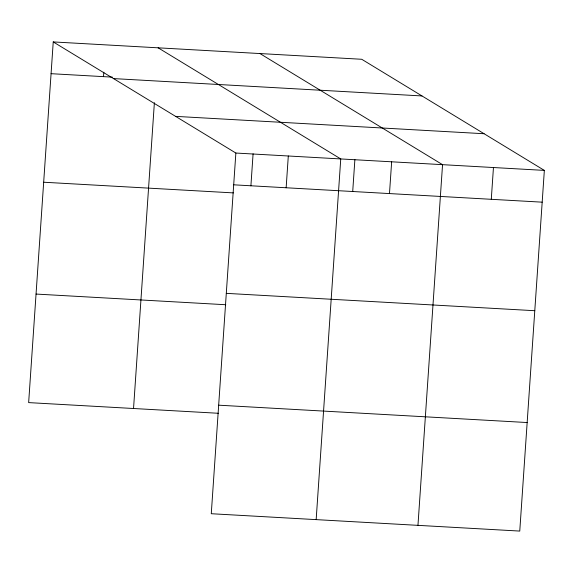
<?xml version="1.0" encoding="UTF-8"?>
<svg xmlns="http://www.w3.org/2000/svg" width="573" height="573" viewBox="0 0 573 573"><rect width="100%" height="100%" fill="white"/><g stroke="black" fill="none" stroke-linecap="round" stroke-linejoin="round"><path stroke-width="0.86" d="M53.239 41.922L235.861 153.041L211.272 513.723L519.761 531.078L544.35 170.396L361.728 59.277L53.239 41.922L28.65 402.604L218.37 413.276M103.512 76.639L103.813 72.227M133.538 408.506L154.381 102.725M250.902 185.853L253.087 153.822M286.142 187.765L288.305 155.992M316.16 519.625L340.749 158.943L158.127 47.817M352.703 191.575L354.888 159.552M389.482 193.574L391.653 161.808M417.961 525.355L442.549 164.673L259.927 53.547M491.283 199.304L493.453 167.538M51.076 73.688L112.401 77.14M113.504 78.587L421.993 95.949M175.596 116.369L484.085 133.731M235.861 153.041L544.35 170.396M233.698 184.814L542.187 202.169M43.677 182.228L233.39 192.9M226.299 293.355L534.788 310.709M36.049 294.064L225.769 304.736M218.678 405.183L527.16 422.537"/></g></svg>
